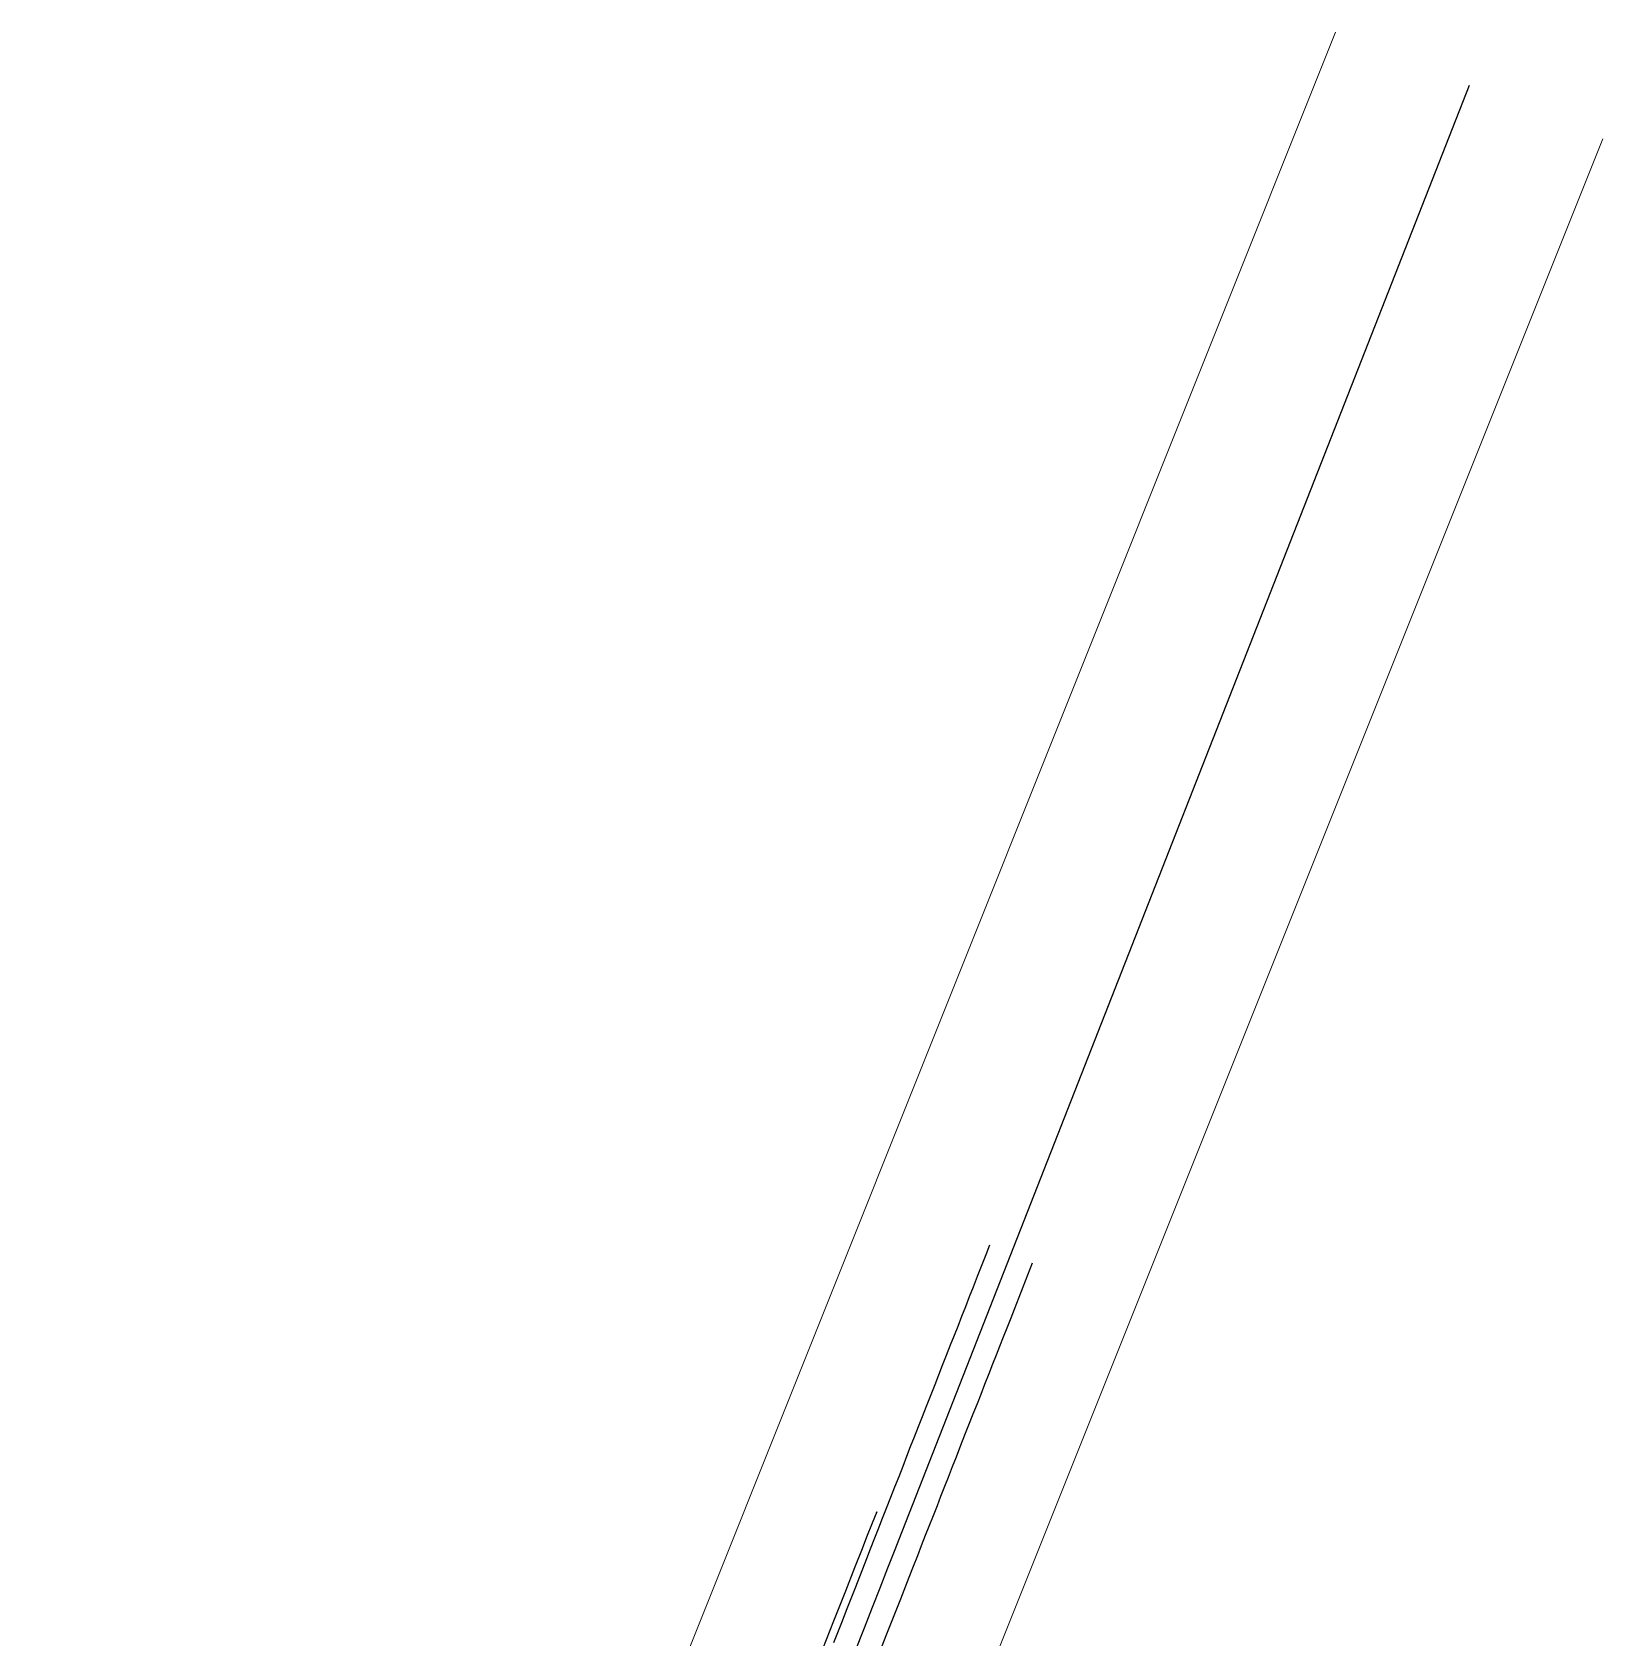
# Model space of a CAD drawing. Header units: metres. Extents: x 625987 to 635197, y 3048449 to 3066446.
# Drawn here: x 633432 to 634960, y 3064883 to 3066446 of the extents above; entities that cross this region are included whole.
import ezdxf

# ---------------------------------------------------------------- set-up
doc = ezdxf.new("R2010")
doc.units = ezdxf.units.M
doc.layers.add('C-CLER-AERO', color=253, linetype='Continuous', lineweight=5)
for name, color, linetype in [('RUNWAY CENTER', 250, 'Continuous'), ('RUNWAY_EDGE', 6, 'Continuous'), ('SHOULDER', 140, 'Continuous'), ('Tower', 10, 'Continuous')]:
    doc.layers.add(name, color=color, linetype=linetype)
doc.styles.add('ADPI R', font='swiss.ttf')
doc.linetypes.add('OLS', pattern='A,4,-2,4,-2,["OLS",ADPI R,S=1.2,R=0,X=-1.7,Y=-0.5],-2,4,-2,4,-2', length=26)

msp = doc.modelspace()

# ---------------------------------------------------------------- linework, layer by layer
at = {"layer": 'C-CLER-AERO', "linetype": 'OLS', "ltscale": 20}
for p, q in [((633432, 3063274.7), (634700.2, 3066445.9)), ((634960.2, 3066341.9), (633692.5, 3063172.1))]:
    msp.add_line(p, q, dxfattribs=at)
at = {"layer": 'RUNWAY CENTER'}
msp.add_polyline3d([(634830.2, 3066393.9, 1337.6), (634275.3, 3064979.1, 1334), (634271.4, 3064969.1, 1333.9), (634267.5, 3064959.3, 1333.8), (634264.3, 3064951.1, 1333.7), (634256.7, 3064931.6, 1333.5), (634249.4, 3064912.8, 1333.3), (634241.6, 3064892.9, 1333.1), (634232.2, 3064869.2, 1332.9)], dxfattribs=at)
at = {"layer": 'RUNWAY_EDGE'}
for points in [[(634363.5, 3065265.3, 1336.1), (634359.9, 3065256.2, 1336), (634355.4, 3065244.8, 1335.9), (634351.5, 3065234.9, 1335.9), (634347.5, 3065224.5, 1335.8), (634343.8, 3065215.1, 1335.7), (634340, 3065205.6, 1335.6), (634336.3, 3065196.1, 1335.6), (634332.5, 3065186.4, 1335.5), (634329, 3065177.4, 1335.4), (634325.2, 3065168, 1335.4), (634321.4, 3065158.1, 1335.3), (634317.5, 3065148.2, 1335.2), (634313.8, 3065138.8, 1335.2), (634310.1, 3065129.4, 1335.1), (634305.8, 3065118.3, 1335), (634301.9, 3065108.4, 1334.9), (634297.9, 3065098.4, 1334.8), (634294, 3065088.6, 1334.8), (634290.2, 3065078.6, 1334.6), (634286.4, 3065069.1, 1334.6), (634282.8, 3065059.8, 1334.5), (634279, 3065050.1, 1334.4), (634275.1, 3065039.9, 1334.3), (634271.1, 3065029.9, 1334.1), (634267.1, 3065019.8, 1334), (634263, 3065009.3, 1333.9), (634259.1, 3064999.4, 1333.8), (634255.4, 3064989.9, 1333.7), (634251.6, 3064980.2, 1333.6), (634247.4, 3064969.7, 1333.5), (634243.7, 3064960.2, 1333.4), (634239.8, 3064950, 1333.3), (634232.3, 3064931, 1333.1), (634224.7, 3064911.7, 1332.9), (634219.3, 3064897.9, 1332.7), (634211.7, 3064878.6, 1332.5)], [(634405, 3065247.9, 1336.1), (634395.8, 3065224.5, 1335.9), (634391.9, 3065214.4, 1335.8), (634387.4, 3065202.9, 1335.8), (634384.1, 3065194.5, 1335.7), (634380.2, 3065184.8, 1335.6), (634376.8, 3065176, 1335.6), (634373.2, 3065166.9, 1335.5), (634369.8, 3065158.3, 1335.4), (634366.4, 3065149.5, 1335.4), (634362.8, 3065140.4, 1335.3), (634358.7, 3065130, 1335.2), (634354.9, 3065120.2, 1335.1), (634351.3, 3065111.1, 1335.1), (634347.3, 3065100.9, 1335), (634343.1, 3065090.3, 1334.9), (634339.2, 3065080.5, 1334.8), (634335.3, 3065070.4, 1334.7), (634330.9, 3065059.2, 1334.6), (634327.2, 3065049.6, 1334.5), (634323.2, 3065039.5, 1334.4), (634319.7, 3065030.6, 1334.3), (634315.9, 3065020.9, 1334.2), (634312.4, 3065011.9, 1334.1), (634308.5, 3065002, 1334), (634304.5, 3064991.8, 1333.9), (634301, 3064982.8, 1333.8), (634297.1, 3064972.9, 1333.7), (634293.3, 3064963.2, 1333.6), (634289.2, 3064952.8, 1333.5), (634285, 3064942.1, 1333.4), (634285, 3064942.1, 1333.4), (634276.7, 3064921, 1333.2), (634269.7, 3064903, 1333), (634262.7, 3064885.2, 1332.8), (634254.2, 3064863.5, 1332.6)]]:
    msp.add_polyline3d(points, dxfattribs=at)
at = {"layer": 'SHOULDER'}
msp.add_polyline3d([(634253.5, 3065005.4, 1333.7), (634253.7, 3065006, 1333.7), (634249.3, 3064995, 1333.6), (634243.9, 3064981.4, 1333.4), (634239.5, 3064970.1, 1333.3), (634232.1, 3064951.4, 1333.1), (634223.2, 3064928.7, 1332.9), (634211.8, 3064899.7, 1332.6), (634201.1, 3064872.3, 1332.3), (634194.3, 3064854.8, 1332.1), (634186.8, 3064835.8, 1331.9), (634179.2, 3064816.4, 1331.6), (634172.4, 3064799, 1331.4), (634169.2, 3064790.7, 1331.3), (634167.7, 3064787.5, 1331.2), (634164.3, 3064785.5, 1331.2)], dxfattribs=at)
at = {"layer": 'Tower', "color": 7, "lineweight": 18}
msp.add_polyline3d([(634253.7, 3065005.9, 1333.7), (634253.5, 3065005.4, 1333.7)], dxfattribs=at)

doc.saveas('drawing.dxf')
